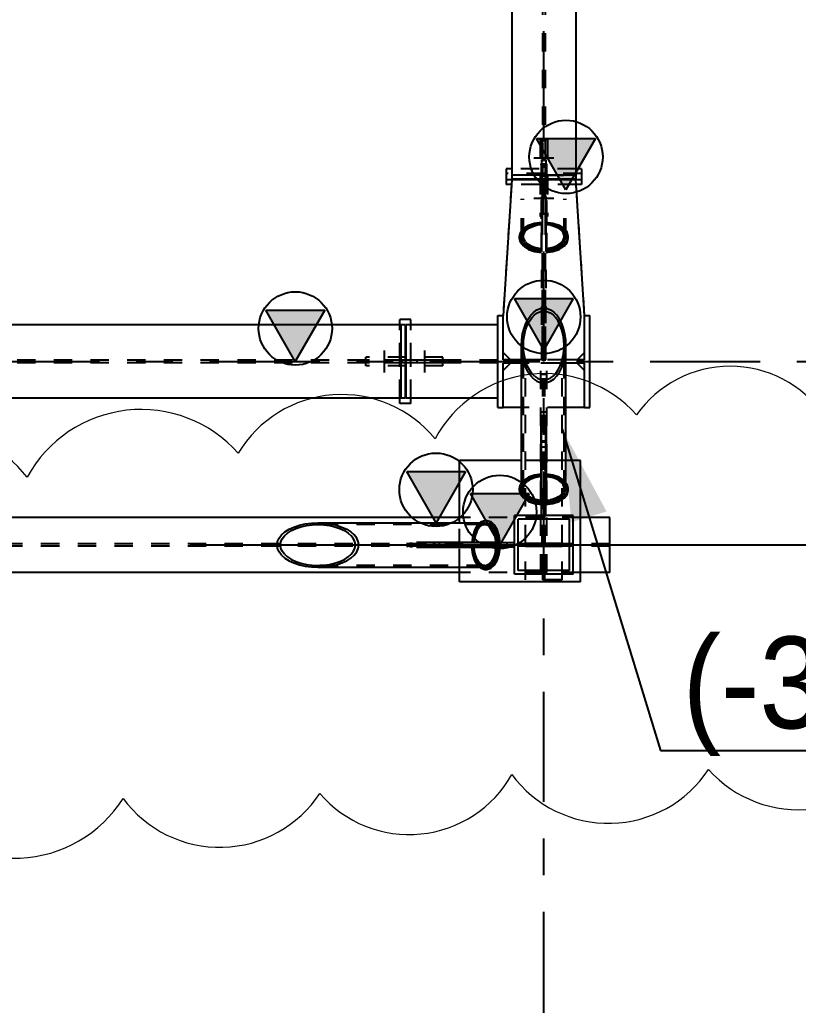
# Model space of a CAD drawing. Header units: millimetres. Extents: x 0 to 594, y 0 to 420.
# Drawn here: x 223.03 to 244.24, y 56.53 to 83.38 of the extents above; entities that cross this region are included whole.
import ezdxf

# ---------------------------------------------------------------- set-up
doc = ezdxf.new("R2010")
doc.units = ezdxf.units.MM
doc.header["$MEASUREMENT"] = 0
for name, pattern in [('XKITLINE00', [0]), ('XKITLINE02', [4, 2, -2]), ('XKITLINE03', [6, 3, -1, 1, -1]), ('XKITLINE04', [3, 0.5, -0.5, 0.5, -0.5, 0.5, -0.5])]:
    doc.linetypes.add(name, pattern=pattern)
for name, color, linetype in [('dimension', 7, 'Continuous'), ('grid', 7, 'Continuous'), ('part1', 7, 'Continuous'), ('text', 7, 'Continuous')]:
    doc.layers.add(name, color=color, linetype=linetype)
doc.styles.add('STYLE_1', font='ARIAL.TTF', dxfattribs={"height": 0.2})
doc.styles.add('STYLE_2', font='ARIAL.TTF', dxfattribs={"height": 0.2})

# ---------------------------------------------------------------- blocks, each defined once
blk = doc.blocks.new('*D1165')
at = {"layer": 'grid', "color": 4, "linetype": 'XKITLINE03'}
blk.add_line((263.741, 1183.221), (263.741, 1267.237), dxfattribs=at)
blk = doc.blocks.new('*D1166')
at = {"layer": 'grid', "color": 4, "linetype": 'XKITLINE03'}
blk.add_line((170.635, 1213.221), (288.503, 1213.221), dxfattribs=at)
blk = doc.blocks.new('*D1173')
at = {"layer": 'part1', "color": 0, "linetype": 'XKITLINE00'}
for p, q in [((262.541, 1208.221), (261.741, 1209.621)), ((261.741, 1209.621), (263.341, 1209.621)), ((263.341, 1209.621), (262.541, 1208.221)), ((261.441, 1208.971), (214.541, 1208.971)), ((265.541, 1208.971), (264.741, 1208.971)), ((265.541, 1207.471), (265.541, 1208.971)), ((261.441, 1207.471), (214.541, 1207.471)), ((265.541, 1207.471), (264.741, 1207.471))]:
    blk.add_line(p, q, dxfattribs=at)
at = {"layer": 'part1', "color": 2, "linetype": 'XKITLINE04'}
for p, q in [((264.741, 1208.971), (261.441, 1208.971)), ((265.541, 1208.253), (213.216, 1208.253)), ((265.541, 1208.188), (213.216, 1208.188)), ((264.741, 1207.471), (261.441, 1207.471))]:
    blk.add_line(p, q, dxfattribs=at)
at = {"layer": 'part1', "color": 0, "linetype": 'XKITLINE00'}
blk.add_circle((262.541, 1209.121), 1, dxfattribs=at)
at = {"layer": 'part1', "color": 0}
blk.add_solid([(261.741, 1209.621), (263.341, 1209.621), (261.741, 1209.621), (262.541, 1208.221)], dxfattribs=at)
blk = doc.blocks.new('*D1174')
at = {"layer": 'part1', "color": 0, "linetype": 'XKITLINE00'}
for p, q in [((256.971, 1213.221), (256.171, 1214.621)), ((256.171, 1214.621), (257.771, 1214.621)), ((257.771, 1214.621), (256.971, 1213.221)), ((259.971, 1214.216), (236.011, 1214.216)), ((236.011, 1212.226), (236.011, 1214.216)), ((236.131, 1212.226), (236.131, 1214.216)), ((259.851, 1212.226), (259.851, 1214.216)), ((259.971, 1212.226), (259.971, 1214.216)), ((259.971, 1212.226), (236.011, 1212.226))]:
    blk.add_line(p, q, dxfattribs=at)
at = {"layer": 'part1', "color": 2, "linetype": 'XKITLINE04'}
for p, q in [((259.851, 1213.261), (259.851, 1214.216)), ((259.891, 1213.261), (236.091, 1213.261)), ((236.091, 1213.181), (236.091, 1213.261)), ((236.391, 1213.181), (236.391, 1213.261)), ((259.591, 1213.181), (259.591, 1213.261)), ((259.891, 1213.181), (259.891, 1213.261)), ((236.386, 1213.181), (236.091, 1213.181)), ((259.891, 1213.181), (236.386, 1213.181)), ((259.971, 1212.226), (259.971, 1213.181))]:
    blk.add_line(p, q, dxfattribs=at)
at = {"layer": 'part1', "color": 0, "linetype": 'XKITLINE00'}
blk.add_circle((256.971, 1214.121), 1, dxfattribs=at)
at = {"layer": 'part1', "color": 0}
blk.add_solid([(256.171, 1214.621), (257.771, 1214.621), (256.171, 1214.621), (256.971, 1213.221)], dxfattribs=at)
blk = doc.blocks.new('*D1178')
at = {"layer": 'part1', "color": 0, "linetype": 'XKITLINE00'}
for p, q in [((259.991, 1212.226), (259.991, 1214.216)), ((262.491, 1214.216), (259.991, 1214.216)), ((262.491, 1212.226), (262.491, 1214.216)), ((262.491, 1212.226), (259.991, 1212.226))]:
    blk.add_line(p, q, dxfattribs=at)
at = {"layer": 'part1', "color": 2, "linetype": 'XKITLINE04'}
for p, q in [((262.491, 1213.261), (259.991, 1213.261)), ((260.291, 1213.181), (260.291, 1213.261)), ((262.491, 1213.181), (259.991, 1213.181))]:
    blk.add_line(p, q, dxfattribs=at)
blk = doc.blocks.new('*D1179')
at = {"layer": 'part1', "color": 2, "linetype": 'XKITLINE04'}
for p, q in [((263.701, 1208.253), (263.701, 1210.521)), ((263.781, 1210.521), (263.701, 1210.521)), ((263.781, 1208.253), (263.781, 1210.521)), ((263.781, 1208.971), (263.701, 1208.971)), ((263.781, 1208.553), (263.701, 1208.553)), ((263.781, 1208.253), (263.701, 1208.253))]:
    blk.add_line(p, q, dxfattribs=at)
blk = doc.blocks.new('*D1180')
at = {"layer": 'part1', "color": 2, "linetype": 'XKITLINE04'}
for p, q in [((263.681, 1210.897), (263.681, 1211.85)), ((263.681, 1211.85), (263.801, 1211.85)), ((263.801, 1210.897), (263.801, 1211.85)), ((263.681, 1210.521), (263.801, 1210.521)), ((263.681, 1209.021), (263.681, 1210.153)), ((263.801, 1209.021), (263.801, 1210.153)), ((263.681, 1209.221), (263.801, 1209.221)), ((263.681, 1209.021), (263.801, 1209.021)), ((263.681, 1209.021), (263.801, 1209.021))]:
    blk.add_line(p, q, dxfattribs=at)
at = {"layer": 'part1', "color": 0, "linetype": 'XKITLINE00'}
for p, q in [((263.681, 1209.021), (263.681, 1211.034)), ((263.681, 1210.897), (263.801, 1210.897)), ((263.801, 1209.021), (263.801, 1211.034))]:
    blk.add_line(p, q, dxfattribs=at)
blk = doc.blocks.new('*D1181')
at = {"layer": 'part1', "color": 0, "linetype": 'XKITLINE00'}
for p, q in [((263.811, 1210.152), (263.801, 1210.153)), ((264.377, 1209.876), (264.346, 1209.915)), ((264.406, 1209.761), (264.377, 1209.876)), ((264.377, 1209.646), (264.406, 1209.761)), ((264.406, 1209.713), (264.406, 1209.761)), ((264.16, 1209.456), (264.292, 1209.541)), ((264.16, 1209.407), (264.292, 1209.493)), ((264.292, 1209.541), (264.377, 1209.646)), ((264.292, 1209.493), (264.377, 1209.598)), ((264.377, 1209.598), (264.406, 1209.713)), ((263.801, 1209.369), (263.991, 1209.397)), ((263.801, 1209.321), (263.991, 1209.348)), ((263.991, 1209.397), (264.16, 1209.456)), ((263.991, 1209.348), (264.16, 1209.407)), ((263.991, 1209.348), (263.991, 1209.397))]:
    blk.add_line(p, q, dxfattribs=at)
at = {"layer": 'part1', "color": 2, "linetype": 'XKITLINE04'}
for p, q in [((263.801, 1209.321), (263.801, 1210.153)), ((263.991, 1210.077), (263.801, 1210.105)), ((263.991, 1210.126), (263.811, 1210.152)), ((264.16, 1210.066), (263.991, 1210.126)), ((263.991, 1210.077), (263.991, 1210.126)), ((264.16, 1210.018), (263.991, 1210.077)), ((264.292, 1209.981), (264.16, 1210.066)), ((264.292, 1209.932), (264.16, 1210.018)), ((264.346, 1209.915), (264.292, 1209.981)), ((264.377, 1209.828), (264.292, 1209.932)), ((264.406, 1209.713), (264.377, 1209.828))]:
    blk.add_line(p, q, dxfattribs=at)
blk = doc.blocks.new('*D1182')
at = {"layer": 'part1', "color": 2, "linetype": 'XKITLINE04'}
for p, q in [((263.321, 1210.066), (263.189, 1209.981)), ((263.321, 1210.018), (263.189, 1209.932)), ((263.49, 1210.126), (263.321, 1210.066)), ((263.49, 1210.077), (263.321, 1210.018)), ((263.671, 1210.152), (263.49, 1210.126)), ((263.49, 1210.077), (263.49, 1210.126)), ((263.681, 1210.105), (263.49, 1210.077)), ((263.681, 1209.321), (263.681, 1210.153)), ((263.076, 1209.713), (263.105, 1209.828)), ((263.189, 1209.932), (263.105, 1209.828)), ((263.189, 1209.981), (263.136, 1209.915))]:
    blk.add_line(p, q, dxfattribs=at)
at = {"layer": 'part1', "color": 0, "linetype": 'XKITLINE00'}
for p, q in [((263.681, 1210.153), (263.671, 1210.152)), ((263.076, 1209.761), (263.105, 1209.876)), ((263.076, 1209.713), (263.076, 1209.761)), ((263.105, 1209.646), (263.076, 1209.761)), ((263.136, 1209.915), (263.105, 1209.876)), ((263.105, 1209.598), (263.076, 1209.713)), ((263.189, 1209.541), (263.105, 1209.646)), ((263.189, 1209.493), (263.105, 1209.598)), ((263.189, 1209.541), (263.321, 1209.456)), ((263.189, 1209.493), (263.321, 1209.407)), ((263.321, 1209.456), (263.49, 1209.397)), ((263.321, 1209.407), (263.49, 1209.348)), ((263.49, 1209.348), (263.49, 1209.397)), ((263.49, 1209.397), (263.681, 1209.369)), ((263.49, 1209.348), (263.681, 1209.321))]:
    blk.add_line(p, q, dxfattribs=at)
blk = doc.blocks.new('*D1183')
at = {"layer": 'part1', "color": 2, "linetype": 'XKITLINE04'}
for p, q in [((262.55, 1208.161), (261.779, 1208.161)), ((261.804, 1207.97), (261.78, 1208.151)), ((261.855, 1207.97), (261.829, 1208.161)), ((261.859, 1207.801), (261.804, 1207.97)), ((261.804, 1207.97), (261.855, 1207.97)), ((261.909, 1207.801), (261.855, 1207.97)), ((261.937, 1207.669), (261.859, 1207.801)), ((261.988, 1207.669), (261.909, 1207.801)), ((261.998, 1207.616), (261.937, 1207.669)), ((262.084, 1207.585), (261.988, 1207.669)), ((262.19, 1207.556), (262.084, 1207.585))]:
    blk.add_line(p, q, dxfattribs=at)
at = {"layer": 'part1', "color": 0, "linetype": 'XKITLINE00'}
for p, q in [((261.78, 1208.151), (261.779, 1208.161)), ((262.474, 1207.97), (262.499, 1208.161)), ((262.525, 1207.97), (262.55, 1208.161)), ((262.42, 1207.801), (262.474, 1207.97)), ((262.47, 1207.801), (262.525, 1207.97)), ((262.474, 1207.97), (262.525, 1207.97)), ((262.034, 1207.585), (261.998, 1207.616)), ((262.245, 1207.585), (262.341, 1207.669)), ((262.295, 1207.585), (262.391, 1207.669)), ((262.341, 1207.669), (262.42, 1207.801)), ((262.391, 1207.669), (262.47, 1207.801)), ((262.034, 1207.585), (262.139, 1207.556)), ((262.139, 1207.556), (262.245, 1207.585)), ((262.139, 1207.556), (262.19, 1207.556)), ((262.19, 1207.556), (262.295, 1207.585))]:
    blk.add_line(p, q, dxfattribs=at)
blk = doc.blocks.new('*D1184')
at = {"layer": 'part1', "color": 2, "linetype": 'XKITLINE04'}
for p, q in [((261.937, 1208.773), (261.859, 1208.64)), ((261.988, 1208.773), (261.909, 1208.64)), ((261.998, 1208.826), (261.937, 1208.773)), ((262.084, 1208.857), (261.988, 1208.773)), ((262.19, 1208.886), (262.084, 1208.857)), ((261.804, 1208.471), (261.78, 1208.291)), ((261.859, 1208.64), (261.804, 1208.471)), ((261.804, 1208.471), (261.855, 1208.471)), ((261.855, 1208.471), (261.829, 1208.281)), ((261.909, 1208.64), (261.855, 1208.471)), ((262.55, 1208.281), (261.779, 1208.281))]:
    blk.add_line(p, q, dxfattribs=at)
at = {"layer": 'part1', "color": 0, "linetype": 'XKITLINE00'}
for p, q in [((262.034, 1208.857), (261.998, 1208.826)), ((262.034, 1208.857), (262.139, 1208.886)), ((262.139, 1208.886), (262.19, 1208.886)), ((262.139, 1208.886), (262.245, 1208.857)), ((262.19, 1208.886), (262.295, 1208.857)), ((262.245, 1208.857), (262.341, 1208.773)), ((262.295, 1208.857), (262.391, 1208.773)), ((262.42, 1208.64), (262.341, 1208.773)), ((262.47, 1208.64), (262.391, 1208.773)), ((262.474, 1208.471), (262.42, 1208.64)), ((262.525, 1208.471), (262.47, 1208.64)), ((262.474, 1208.471), (262.525, 1208.471)), ((262.499, 1208.281), (262.474, 1208.471)), ((262.55, 1208.281), (262.525, 1208.471)), ((261.78, 1208.291), (261.779, 1208.281))]:
    blk.add_line(p, q, dxfattribs=at)
blk = doc.blocks.new('*D1185')
at = {"layer": 'part1', "color": 2, "linetype": 'XKITLINE04'}
for p, q in [((260.899, 1208.281), (260.023, 1208.281)), ((260.023, 1208.161), (260.023, 1208.281)), ((260.899, 1208.161), (260.023, 1208.161)), ((261.441, 1208.161), (261.441, 1208.281)), ((262.741, 1208.161), (262.741, 1208.281)), ((262.941, 1208.161), (262.941, 1208.281))]:
    blk.add_line(p, q, dxfattribs=at)
at = {"layer": 'part1', "color": 0, "linetype": 'XKITLINE00'}
for p, q in [((262.941, 1208.281), (260.771, 1208.281)), ((262.941, 1208.161), (260.771, 1208.161)), ((260.899, 1208.161), (260.899, 1208.281))]:
    blk.add_line(p, q, dxfattribs=at)
blk = doc.blocks.new('*D1186')
at = {"layer": 'part1', "color": 2, "linetype": 'XKITLINE04'}
for p, q in [((264.741, 1210.521), (261.441, 1210.521)), ((261.441, 1208.161), (261.441, 1210.521)), ((263.801, 1210.521), (263.681, 1210.521)), ((264.346, 1210.521), (263.811, 1210.521)), ((261.441, 1207.616), (261.441, 1208.151))]:
    blk.add_line(p, q, dxfattribs=at)
at = {"layer": 'part1', "color": 0, "linetype": 'XKITLINE00'}
for p, q in [((263.136, 1210.521), (261.441, 1210.521)), ((261.441, 1208.826), (261.441, 1210.521)), ((263.681, 1210.521), (263.671, 1210.521)), ((263.811, 1210.521), (263.801, 1210.521)), ((264.741, 1210.521), (264.346, 1210.521)), ((264.741, 1207.221), (264.741, 1210.521)), ((261.441, 1208.281), (261.441, 1208.291)), ((261.441, 1208.151), (261.441, 1208.161)), ((261.441, 1207.221), (261.441, 1207.616)), ((264.741, 1207.221), (261.441, 1207.221))]:
    blk.add_line(p, q, dxfattribs=at)
blk = doc.blocks.new('*D1187')
at = {"layer": 'part1', "color": 0, "linetype": 'XKITLINE00'}
for p, q in [((260.805, 1208.826), (260.005, 1210.226)), ((260.005, 1210.226), (261.605, 1210.226)), ((261.605, 1210.226), (260.805, 1208.826)), ((256.8, 1208.649), (256.933, 1208.71)), ((256.865, 1208.613), (256.987, 1208.67)), ((256.933, 1208.71), (257.082, 1208.76)), ((256.987, 1208.67), (257.123, 1208.715)), ((257.082, 1208.76), (257.243, 1208.796)), ((257.123, 1208.715), (257.271, 1208.749)), ((257.243, 1208.796), (257.413, 1208.818)), ((257.271, 1208.749), (257.427, 1208.769)), ((257.413, 1208.818), (257.587, 1208.826)), ((257.427, 1208.769), (257.587, 1208.776)), ((257.587, 1208.826), (262.139, 1208.826)), ((257.587, 1208.826), (257.76, 1208.818)), ((257.587, 1208.776), (257.746, 1208.769)), ((257.746, 1208.769), (257.902, 1208.749)), ((257.76, 1208.818), (257.93, 1208.796)), ((257.902, 1208.749), (258.05, 1208.715)), ((257.93, 1208.796), (258.091, 1208.76)), ((258.05, 1208.715), (258.186, 1208.67)), ((258.091, 1208.76), (258.24, 1208.71)), ((258.186, 1208.67), (258.308, 1208.613)), ((258.24, 1208.71), (258.373, 1208.649)), ((262.139, 1208.826), (262.191, 1208.818)), ((262.191, 1208.818), (262.241, 1208.796)), ((262.241, 1208.796), (262.289, 1208.76)), ((262.333, 1208.71), (262.289, 1208.76)), ((262.372, 1208.649), (262.333, 1208.71)), ((256.488, 1208.315), (256.529, 1208.408)), ((256.529, 1208.408), (256.596, 1208.495)), ((256.596, 1208.495), (256.687, 1208.576)), ((256.616, 1208.392), (256.678, 1208.473)), ((256.678, 1208.473), (256.761, 1208.547)), ((256.687, 1208.576), (256.8, 1208.649)), ((256.761, 1208.547), (256.865, 1208.613)), ((258.308, 1208.613), (258.412, 1208.547)), ((258.373, 1208.649), (258.486, 1208.576)), ((258.412, 1208.547), (258.496, 1208.473)), ((258.486, 1208.576), (258.577, 1208.495)), ((258.557, 1208.392), (258.496, 1208.473)), ((258.644, 1208.408), (258.577, 1208.495)), ((258.685, 1208.315), (258.644, 1208.408)), ((262.405, 1208.576), (262.372, 1208.649)), ((262.432, 1208.495), (262.405, 1208.576)), ((262.452, 1208.408), (262.432, 1208.495)), ((262.464, 1208.315), (262.452, 1208.408)), ((256.474, 1208.221), (256.488, 1208.315)), ((256.488, 1208.126), (256.474, 1208.221)), ((256.566, 1208.221), (256.579, 1208.308)), ((256.579, 1208.134), (256.566, 1208.221)), ((256.579, 1208.308), (256.616, 1208.392)), ((256.616, 1208.049), (256.579, 1208.134)), ((258.594, 1208.308), (258.557, 1208.392)), ((258.557, 1208.049), (258.594, 1208.134)), ((258.607, 1208.221), (258.594, 1208.308)), ((258.594, 1208.134), (258.607, 1208.221)), ((258.699, 1208.221), (258.685, 1208.315)), ((258.685, 1208.126), (258.699, 1208.221)), ((260.773, 1208.221), (260.77, 1208.291)), ((262.465, 1208.291), (260.77, 1208.291)), ((260.77, 1208.151), (260.773, 1208.221)), ((262.465, 1208.151), (260.77, 1208.151)), ((262.465, 1208.291), (262.464, 1208.315)), ((262.464, 1208.126), (262.465, 1208.151)), ((256.529, 1208.034), (256.488, 1208.126)), ((256.596, 1207.946), (256.529, 1208.034)), ((256.596, 1207.946), (256.687, 1207.865)), ((256.678, 1207.969), (256.616, 1208.049)), ((256.678, 1207.969), (256.761, 1207.895)), ((256.687, 1207.865), (256.8, 1207.793)), ((256.761, 1207.895), (256.865, 1207.828)), ((258.308, 1207.828), (258.412, 1207.895)), ((258.373, 1207.793), (258.486, 1207.865)), ((258.412, 1207.895), (258.496, 1207.969)), ((258.486, 1207.865), (258.577, 1207.946)), ((258.496, 1207.969), (258.557, 1208.049)), ((258.577, 1207.946), (258.644, 1208.034)), ((258.644, 1208.034), (258.685, 1208.126)), ((262.372, 1207.793), (262.405, 1207.865)), ((262.405, 1207.865), (262.432, 1207.946)), ((262.432, 1207.946), (262.452, 1208.034)), ((262.452, 1208.034), (262.464, 1208.126)), ((256.8, 1207.793), (256.933, 1207.731)), ((256.865, 1207.828), (256.987, 1207.772)), ((256.933, 1207.731), (257.082, 1207.682)), ((256.987, 1207.772), (257.123, 1207.726)), ((257.082, 1207.682), (257.243, 1207.645)), ((257.123, 1207.726), (257.271, 1207.693)), ((257.243, 1207.645), (257.413, 1207.623)), ((257.271, 1207.693), (257.427, 1207.673)), ((257.413, 1207.623), (257.587, 1207.616)), ((257.427, 1207.673), (257.587, 1207.666)), ((257.587, 1207.666), (257.746, 1207.673)), ((257.587, 1207.616), (257.76, 1207.623)), ((257.587, 1207.616), (262.139, 1207.616)), ((257.746, 1207.673), (257.902, 1207.693)), ((257.76, 1207.623), (257.93, 1207.645)), ((257.902, 1207.693), (258.05, 1207.726)), ((257.93, 1207.645), (258.091, 1207.682)), ((258.05, 1207.726), (258.186, 1207.772)), ((258.091, 1207.682), (258.24, 1207.731)), ((258.186, 1207.772), (258.308, 1207.828)), ((258.24, 1207.731), (258.373, 1207.793)), ((262.139, 1207.616), (262.191, 1207.623)), ((262.191, 1207.623), (262.241, 1207.645)), ((262.241, 1207.645), (262.289, 1207.682)), ((262.289, 1207.682), (262.333, 1207.731)), ((262.333, 1207.731), (262.372, 1207.793))]:
    blk.add_line(p, q, dxfattribs=at)
at = {"layer": 'part1', "color": 2, "linetype": 'XKITLINE04'}
for p, q in [((262.139, 1208.776), (257.587, 1208.776)), ((261.906, 1208.649), (261.946, 1208.71)), ((261.962, 1208.67), (261.926, 1208.613)), ((261.946, 1208.71), (261.99, 1208.76)), ((262.002, 1208.715), (261.962, 1208.67)), ((262.038, 1208.796), (261.99, 1208.76)), ((262.002, 1208.715), (262.046, 1208.749)), ((262.038, 1208.796), (262.088, 1208.818)), ((262.092, 1208.769), (262.046, 1208.749)), ((262.088, 1208.818), (262.139, 1208.826)), ((262.092, 1208.769), (262.139, 1208.776)), ((262.139, 1208.776), (262.186, 1208.769)), ((262.186, 1208.769), (262.233, 1208.749)), ((262.233, 1208.749), (262.276, 1208.715)), ((262.317, 1208.67), (262.276, 1208.715)), ((262.353, 1208.613), (262.317, 1208.67)), ((261.814, 1208.315), (261.826, 1208.408)), ((261.826, 1208.408), (261.846, 1208.495)), ((261.846, 1208.495), (261.873, 1208.576)), ((261.87, 1208.473), (261.852, 1208.392)), ((261.895, 1208.547), (261.87, 1208.473)), ((261.873, 1208.576), (261.906, 1208.649)), ((261.926, 1208.613), (261.895, 1208.547)), ((262.383, 1208.547), (262.353, 1208.613)), ((262.408, 1208.473), (262.383, 1208.547)), ((262.426, 1208.392), (262.408, 1208.473)), ((260.115, 1208.221), (260.118, 1208.291)), ((260.118, 1208.151), (260.115, 1208.221)), ((260.77, 1208.291), (260.118, 1208.291)), ((260.77, 1208.151), (260.118, 1208.151)), ((260.142, 1208.221), (260.145, 1208.291)), ((260.145, 1208.151), (260.142, 1208.221)), ((260.746, 1208.221), (260.743, 1208.291)), ((260.743, 1208.151), (260.746, 1208.221)), ((261.813, 1208.291), (261.814, 1208.315)), ((261.814, 1208.126), (261.813, 1208.151)), ((261.84, 1208.291), (261.841, 1208.308)), ((261.841, 1208.134), (261.84, 1208.151)), ((261.841, 1208.308), (261.842, 1208.315)), ((261.852, 1208.049), (261.841, 1208.134)), ((261.842, 1208.315), (261.852, 1208.392)), ((262.436, 1208.315), (262.426, 1208.392)), ((262.426, 1208.049), (262.437, 1208.134)), ((262.437, 1208.308), (262.436, 1208.315)), ((262.438, 1208.291), (262.437, 1208.308)), ((262.437, 1208.134), (262.438, 1208.151)), ((261.826, 1208.034), (261.814, 1208.126)), ((261.846, 1207.946), (261.826, 1208.034)), ((261.873, 1207.865), (261.846, 1207.946)), ((261.87, 1207.969), (261.852, 1208.049)), ((261.895, 1207.895), (261.87, 1207.969)), ((261.906, 1207.793), (261.873, 1207.865)), ((261.926, 1207.828), (261.895, 1207.895)), ((262.383, 1207.895), (262.353, 1207.828)), ((262.408, 1207.969), (262.383, 1207.895)), ((262.426, 1208.049), (262.408, 1207.969)), ((262.139, 1207.666), (257.587, 1207.666)), ((261.946, 1207.731), (261.906, 1207.793)), ((261.962, 1207.772), (261.926, 1207.828)), ((261.99, 1207.682), (261.946, 1207.731)), ((261.998, 1207.731), (261.962, 1207.772)), ((261.99, 1207.682), (262.038, 1207.645)), ((262.002, 1207.726), (261.998, 1207.731)), ((262.002, 1207.726), (262.046, 1207.693)), ((262.038, 1207.645), (262.088, 1207.623)), ((262.046, 1207.693), (262.092, 1207.673)), ((262.088, 1207.623), (262.139, 1207.616)), ((262.092, 1207.673), (262.139, 1207.666)), ((262.139, 1207.666), (262.186, 1207.673)), ((262.233, 1207.693), (262.186, 1207.673)), ((262.233, 1207.693), (262.276, 1207.726)), ((262.276, 1207.726), (262.281, 1207.731)), ((262.281, 1207.731), (262.317, 1207.772)), ((262.353, 1207.828), (262.317, 1207.772))]:
    blk.add_line(p, q, dxfattribs=at)
at = {"layer": 'part1', "color": 0, "linetype": 'XKITLINE00'}
blk.add_circle((260.805, 1209.726), 1, dxfattribs=at)
at = {"layer": 'part1', "color": 0}
blk.add_solid([(260.005, 1210.226), (261.605, 1210.226), (260.005, 1210.226), (260.805, 1208.826)], dxfattribs=at)
blk = doc.blocks.new('*D1188')
at = {"layer": 'part1', "color": 0, "linetype": 'XKITLINE00'}
for p, q in [((262.941, 1207.421), (262.941, 1209.021)), ((264.541, 1209.021), (262.941, 1209.021)), ((264.541, 1207.421), (264.541, 1209.021)), ((264.441, 1208.921), (263.041, 1208.921)), ((263.041, 1207.521), (263.041, 1208.921)), ((264.441, 1207.521), (264.441, 1208.921)), ((264.541, 1207.421), (262.941, 1207.421)), ((264.441, 1207.521), (263.041, 1207.521))]:
    blk.add_line(p, q, dxfattribs=at)
blk = doc.blocks.new('*D1216')
at = {"layer": 'part1', "color": 0, "linetype": 'XKITLINE00'}
for p, q in [((263.741, 1213.537), (262.941, 1214.937)), ((262.941, 1214.937), (264.541, 1214.937)), ((264.541, 1214.937), (263.741, 1213.537)), ((263.466, 1214.566), (263.554, 1214.627)), ((263.554, 1214.627), (263.646, 1214.664)), ((263.569, 1214.547), (263.654, 1214.581)), ((263.646, 1214.664), (263.741, 1214.677)), ((263.654, 1214.581), (263.741, 1214.592)), ((263.741, 1214.677), (263.835, 1214.664)), ((263.741, 1214.592), (263.827, 1214.581)), ((263.827, 1214.581), (263.912, 1214.547)), ((263.835, 1214.664), (263.928, 1214.627)), ((263.928, 1214.627), (264.015, 1214.566)), ((263.251, 1214.256), (263.313, 1214.378)), ((263.292, 1214.206), (263.348, 1214.318)), ((263.313, 1214.378), (263.385, 1214.482)), ((263.348, 1214.318), (263.414, 1214.413)), ((263.385, 1214.482), (263.466, 1214.566)), ((263.414, 1214.413), (263.489, 1214.49)), ((263.489, 1214.49), (263.569, 1214.547)), ((263.912, 1214.547), (263.993, 1214.49)), ((264.067, 1214.413), (263.993, 1214.49)), ((264.096, 1214.482), (264.015, 1214.566)), ((264.133, 1214.318), (264.067, 1214.413)), ((264.168, 1214.378), (264.096, 1214.482)), ((264.19, 1214.206), (264.133, 1214.318)), ((264.23, 1214.256), (264.168, 1214.378)), ((263.165, 1213.971), (263.202, 1214.119)), ((263.202, 1214.119), (263.251, 1214.256)), ((263.213, 1213.945), (263.246, 1214.08)), ((263.246, 1214.08), (263.292, 1214.206)), ((264.235, 1214.08), (264.19, 1214.206)), ((264.28, 1214.119), (264.23, 1214.256)), ((264.268, 1213.945), (264.235, 1214.08)), ((264.316, 1213.971), (264.28, 1214.119)), ((263.136, 1213.655), (263.143, 1213.815)), ((263.143, 1213.815), (263.165, 1213.971)), ((263.186, 1213.655), (263.192, 1213.801)), ((263.192, 1213.801), (263.213, 1213.945)), ((264.289, 1213.801), (264.268, 1213.945)), ((264.296, 1213.655), (264.289, 1213.801)), ((264.338, 1213.815), (264.316, 1213.971)), ((264.346, 1213.655), (264.338, 1213.815)), ((263.136, 1209.761), (263.136, 1213.655)), ((263.143, 1213.495), (263.136, 1213.655)), ((263.192, 1213.508), (263.186, 1213.655)), ((263.213, 1213.365), (263.192, 1213.508)), ((264.268, 1213.365), (264.289, 1213.508)), ((264.289, 1213.508), (264.296, 1213.655)), ((264.338, 1213.495), (264.346, 1213.655)), ((264.346, 1209.761), (264.346, 1213.655)), ((263.165, 1213.339), (263.143, 1213.495)), ((263.202, 1213.191), (263.165, 1213.339)), ((263.246, 1213.229), (263.213, 1213.365)), ((264.235, 1213.229), (264.268, 1213.365)), ((264.28, 1213.191), (264.316, 1213.339)), ((264.316, 1213.339), (264.338, 1213.495)), ((263.251, 1213.054), (263.202, 1213.191)), ((263.292, 1213.104), (263.246, 1213.229)), ((263.313, 1212.932), (263.251, 1213.054)), ((263.348, 1212.992), (263.292, 1213.104)), ((263.414, 1212.896), (263.348, 1212.992)), ((264.067, 1212.896), (264.133, 1212.992)), ((264.133, 1212.992), (264.19, 1213.104)), ((264.168, 1212.932), (264.23, 1213.054)), ((264.19, 1213.104), (264.235, 1213.229)), ((264.23, 1213.054), (264.28, 1213.191)), ((263.385, 1212.828), (263.313, 1212.932)), ((263.466, 1212.744), (263.385, 1212.828)), ((263.489, 1212.819), (263.414, 1212.896)), ((263.466, 1212.744), (263.554, 1212.683)), ((263.489, 1212.819), (263.569, 1212.763)), ((263.569, 1212.763), (263.654, 1212.729)), ((263.654, 1212.729), (263.741, 1212.717)), ((263.741, 1212.717), (263.827, 1212.729)), ((263.827, 1212.729), (263.912, 1212.763)), ((263.912, 1212.763), (263.993, 1212.819)), ((263.928, 1212.683), (264.015, 1212.744)), ((263.993, 1212.819), (264.067, 1212.896)), ((264.015, 1212.744), (264.096, 1212.828)), ((264.096, 1212.828), (264.168, 1212.932)), ((263.554, 1212.683), (263.646, 1212.645)), ((263.646, 1212.645), (263.741, 1212.633)), ((263.741, 1212.633), (263.835, 1212.645)), ((263.835, 1212.645), (263.928, 1212.683)), ((263.671, 1209.406), (263.671, 1211.034)), ((263.671, 1211.034), (263.741, 1211.031)), ((263.741, 1211.031), (263.811, 1211.034)), ((263.811, 1209.406), (263.811, 1211.034)), ((263.143, 1209.705), (263.136, 1209.761)), ((264.338, 1209.705), (264.346, 1209.761)), ((263.165, 1209.65), (263.143, 1209.705)), ((263.202, 1209.599), (263.165, 1209.65)), ((263.202, 1209.599), (263.251, 1209.551)), ((263.251, 1209.551), (263.313, 1209.508)), ((263.313, 1209.508), (263.385, 1209.471)), ((264.096, 1209.471), (264.168, 1209.508)), ((264.168, 1209.508), (264.23, 1209.551)), ((264.23, 1209.551), (264.28, 1209.599)), ((264.28, 1209.599), (264.316, 1209.65)), ((264.316, 1209.65), (264.338, 1209.705)), ((263.385, 1209.471), (263.466, 1209.442)), ((263.466, 1209.442), (263.554, 1209.421)), ((263.554, 1209.421), (263.646, 1209.407)), ((263.646, 1209.407), (263.671, 1209.406)), ((263.811, 1209.406), (263.835, 1209.407)), ((263.835, 1209.407), (263.928, 1209.421)), ((263.928, 1209.421), (264.015, 1209.442)), ((264.015, 1209.442), (264.096, 1209.471))]:
    blk.add_line(p, q, dxfattribs=at)
at = {"layer": 'part1', "color": 2, "linetype": 'XKITLINE04'}
for p, q in [((263.186, 1209.761), (263.186, 1213.655)), ((264.296, 1209.761), (264.296, 1213.655)), ((263.671, 1211.744), (263.741, 1211.747)), ((263.671, 1211.034), (263.671, 1211.744)), ((263.671, 1211.715), (263.741, 1211.718)), ((263.741, 1211.747), (263.811, 1211.744)), ((263.741, 1211.718), (263.811, 1211.715)), ((263.811, 1211.034), (263.811, 1211.744)), ((263.671, 1211.064), (263.741, 1211.061)), ((263.741, 1211.061), (263.811, 1211.064)), ((263.251, 1209.972), (263.313, 1210.014)), ((263.313, 1210.014), (263.385, 1210.051)), ((263.414, 1210.027), (263.348, 1209.993)), ((263.385, 1210.051), (263.466, 1210.08)), ((263.489, 1210.054), (263.414, 1210.027)), ((263.466, 1210.08), (263.554, 1210.102)), ((263.569, 1210.073), (263.489, 1210.054)), ((263.554, 1210.102), (263.646, 1210.115)), ((263.654, 1210.086), (263.569, 1210.073)), ((263.646, 1210.115), (263.671, 1210.116)), ((263.654, 1210.086), (263.671, 1210.086)), ((263.811, 1210.116), (263.835, 1210.115)), ((263.811, 1210.086), (263.827, 1210.086)), ((263.827, 1210.086), (263.835, 1210.084)), ((263.835, 1210.115), (263.928, 1210.102)), ((263.835, 1210.084), (263.912, 1210.073)), ((263.993, 1210.054), (263.912, 1210.073)), ((263.928, 1210.102), (264.015, 1210.08)), ((264.067, 1210.027), (263.993, 1210.054)), ((264.015, 1210.08), (264.096, 1210.051)), ((264.133, 1209.993), (264.067, 1210.027)), ((264.096, 1210.051), (264.168, 1210.014)), ((264.168, 1210.014), (264.23, 1209.972)), ((263.136, 1209.761), (263.143, 1209.817)), ((263.143, 1209.817), (263.165, 1209.872)), ((263.202, 1209.924), (263.165, 1209.872)), ((263.186, 1209.761), (263.192, 1209.812)), ((263.192, 1209.71), (263.186, 1209.761)), ((263.213, 1209.863), (263.192, 1209.812)), ((263.251, 1209.972), (263.202, 1209.924)), ((263.213, 1209.863), (263.246, 1209.91)), ((263.246, 1209.91), (263.251, 1209.915)), ((263.251, 1209.915), (263.292, 1209.954)), ((263.348, 1209.993), (263.292, 1209.954)), ((264.19, 1209.954), (264.133, 1209.993)), ((264.235, 1209.91), (264.19, 1209.954)), ((264.23, 1209.972), (264.28, 1209.924)), ((264.268, 1209.863), (264.235, 1209.91)), ((264.289, 1209.812), (264.268, 1209.863)), ((264.316, 1209.872), (264.28, 1209.924)), ((264.296, 1209.761), (264.289, 1209.812)), ((264.289, 1209.71), (264.296, 1209.761)), ((264.338, 1209.817), (264.316, 1209.872)), ((264.346, 1209.761), (264.338, 1209.817)), ((263.213, 1209.66), (263.192, 1209.71)), ((263.246, 1209.612), (263.213, 1209.66)), ((263.246, 1209.612), (263.251, 1209.607)), ((263.251, 1209.607), (263.292, 1209.568)), ((263.348, 1209.529), (263.292, 1209.568)), ((263.414, 1209.495), (263.348, 1209.529)), ((263.489, 1209.468), (263.414, 1209.495)), ((264.067, 1209.495), (263.993, 1209.468)), ((264.133, 1209.529), (264.067, 1209.495)), ((264.19, 1209.568), (264.133, 1209.529)), ((264.235, 1209.612), (264.19, 1209.568)), ((264.235, 1209.612), (264.268, 1209.66)), ((264.289, 1209.71), (264.268, 1209.66)), ((263.569, 1209.449), (263.489, 1209.468)), ((263.654, 1209.437), (263.569, 1209.449)), ((263.654, 1209.437), (263.671, 1209.436)), ((263.811, 1209.436), (263.827, 1209.437)), ((263.827, 1209.437), (263.835, 1209.438)), ((263.835, 1209.438), (263.912, 1209.449)), ((263.993, 1209.468), (263.912, 1209.449))]:
    blk.add_line(p, q, dxfattribs=at)
at = {"layer": 'part1', "color": 0, "linetype": 'XKITLINE00'}
blk.add_circle((263.741, 1214.437), 1, dxfattribs=at)
at = {"layer": 'part1', "color": 0}
blk.add_solid([(262.941, 1214.937), (264.541, 1214.937), (262.941, 1214.937), (263.741, 1213.537)], dxfattribs=at)
blk = doc.blocks.new('*D1263')
at = {"layer": 'dimension', "color": 1, "linetype": 'XKITLINE00'}
for p, q in [((281.355, 1213.843), (282.6, 1212.599)), ((274.135, 1213.221), (283.738, 1213.221)), ((281.978, 1208.221), (281.978, 1213.221)), ((281.355, 1208.843), (282.6, 1207.599)), ((254.107, 1208.221), (283.738, 1208.221))]:
    blk.add_line(p, q, dxfattribs=at)
at = {"layer": 'dimension', "color": 1, "style": 'STYLE_1', "width": 0.9}
blk.add_text('500', height=2.2, rotation=90.0002, dxfattribs=at).set_placement((280.938, 1208.273))
blk = doc.blocks.new('*D1264')
at = {"layer": 'dimension', "color": 1, "linetype": 'XKITLINE00'}
for p, q in [((281.355, 1224.643), (282.6, 1223.399)), ((260.818, 1224.021), (283.738, 1224.021)), ((281.978, 1213.221), (281.978, 1224.021)), ((281.355, 1213.843), (282.6, 1212.599)), ((274.135, 1213.221), (283.738, 1213.221))]:
    blk.add_line(p, q, dxfattribs=at)
at = {"layer": 'dimension', "color": 1, "style": 'STYLE_1', "width": 0.9}
blk.add_text('1080', height=2.2, rotation=90.0002, dxfattribs=at).set_placement((280.938, 1215.357))
blk = doc.blocks.new('*D1267')
at = {"layer": 'part1', "color": 2, "linetype": 'XKITLINE04'}
for p, q in [((262.866, 1218.171), (262.631, 1214.471)), ((264.616, 1218.171), (262.866, 1218.171)), ((264.851, 1214.471), (264.616, 1218.171)), ((262.631, 1213.466), (262.631, 1214.471)), ((262.631, 1213.466), (262.631, 1214.471)), ((264.851, 1213.466), (264.851, 1214.471)), ((264.851, 1213.466), (264.851, 1214.471)), ((262.831, 1213.266), (262.631, 1213.466)), ((264.651, 1213.266), (262.831, 1213.266)), ((264.851, 1213.466), (264.651, 1213.266))]:
    blk.add_line(p, q, dxfattribs=at)
blk = doc.blocks.new('*D1268')
at = {"layer": 'part1', "color": 2, "linetype": 'XKITLINE04'}
for p, q in [((263.681, 1218.717), (263.681, 1213.266)), ((263.801, 1218.717), (263.681, 1218.717)), ((263.801, 1218.717), (263.801, 1214.669)), ((263.681, 1217.793), (263.801, 1217.793)), ((263.801, 1213.266), (263.801, 1214.669)), ((263.681, 1213.466), (263.801, 1213.466)), ((263.681, 1213.266), (263.801, 1213.266))]:
    blk.add_line(p, q, dxfattribs=at)
blk = doc.blocks.new('*D1286')
at = {"layer": 'part1', "color": 0, "linetype": 'XKITLINE00'}
for p, q in [((263.136, 1244.251), (262.866, 1244.251)), ((262.866, 1244.251), (262.866, 1218.191)), ((263.136, 1244.141), (262.866, 1244.141)), ((263.681, 1244.251), (263.671, 1244.251)), ((263.811, 1244.251), (263.801, 1244.251)), ((264.616, 1244.251), (264.346, 1244.251)), ((264.616, 1244.141), (264.346, 1244.141)), ((264.616, 1244.141), (264.616, 1244.251)), ((264.616, 1244.141), (264.616, 1218.191)), ((263.741, 1241.251), (262.941, 1242.651)), ((262.941, 1242.651), (264.541, 1242.651)), ((264.541, 1242.651), (263.741, 1241.251)), ((264.616, 1218.301), (262.866, 1218.301)), ((264.616, 1218.191), (262.866, 1218.191))]:
    blk.add_line(p, q, dxfattribs=at)
at = {"layer": 'part1', "color": 2, "linetype": 'XKITLINE04'}
for p, q in [((263.801, 1244.251), (263.136, 1244.251)), ((264.346, 1244.141), (263.136, 1244.141)), ((263.681, 1244.251), (263.706, 1244.251)), ((263.706, 1244.171), (263.706, 1218.516)), ((263.706, 1244.171), (263.706, 1243.926)), ((263.776, 1244.171), (263.706, 1244.171)), ((263.776, 1244.171), (263.776, 1218.516)), ((264.346, 1244.251), (263.811, 1244.251)), ((264.616, 1244.251), (264.616, 1244.141)), ((263.776, 1243.921), (263.706, 1243.921)), ((263.776, 1244.122), (263.776, 1243.926)), ((263.776, 1218.521), (263.706, 1218.521)), ((263.706, 1218.516), (263.706, 1218.271)), ((263.776, 1218.516), (263.776, 1218.271)), ((263.776, 1218.271), (263.706, 1218.271)), ((263.776, 1218.301), (264.616, 1218.301))]:
    blk.add_line(p, q, dxfattribs=at)
at = {"layer": 'part1', "color": 0, "linetype": 'XKITLINE00'}
blk.add_circle((263.741, 1242.151), 1, dxfattribs=at)
at = {"layer": 'part1', "color": 0}
blk.add_solid([(262.941, 1242.651), (264.541, 1242.651), (262.941, 1242.651), (263.741, 1241.251)], dxfattribs=at)
blk = doc.blocks.new('*D1290')
at = {"layer": 'part1', "color": 0, "linetype": 'XKITLINE00'}
for p, q in [((262.866, 1218.171), (262.631, 1214.471)), ((264.616, 1218.171), (262.866, 1218.171)), ((264.851, 1214.471), (264.616, 1218.171)), ((262.631, 1213.466), (262.631, 1214.471)), ((264.851, 1213.466), (264.851, 1214.471)), ((262.831, 1213.266), (262.631, 1213.466)), ((263.136, 1213.266), (262.831, 1213.266)), ((264.651, 1213.266), (264.346, 1213.266)), ((264.851, 1213.466), (264.651, 1213.266))]:
    blk.add_line(p, q, dxfattribs=at)
at = {"layer": 'part1', "color": 2, "linetype": 'XKITLINE04'}
for p, q in [((262.631, 1213.466), (262.631, 1214.471)), ((264.851, 1213.466), (264.851, 1214.471)), ((264.346, 1213.266), (262.831, 1213.266))]:
    blk.add_line(p, q, dxfattribs=at)
blk = doc.blocks.new('*D1291')
at = {"layer": 'part1', "color": 2, "linetype": 'XKITLINE04'}
for p, q in [((263.701, 1218.171), (263.701, 1213.266)), ((263.701, 1218.171), (263.781, 1218.171)), ((263.701, 1218.171), (263.781, 1218.171)), ((263.781, 1218.171), (263.781, 1213.266)), ((263.701, 1217.921), (263.781, 1217.921)), ((263.701, 1217.921), (263.781, 1217.921)), ((263.701, 1213.466), (263.781, 1213.466)), ((263.701, 1213.466), (263.781, 1213.466)), ((263.701, 1213.266), (263.781, 1213.266)), ((263.701, 1213.266), (263.781, 1213.266))]:
    blk.add_line(p, q, dxfattribs=at)
blk = doc.blocks.new('*D1292')
at = {"layer": 'part1', "color": 2, "linetype": 'XKITLINE04'}
for p, q in [((263.641, 1219.271), (263.641, 1217.171)), ((263.701, 1219.271), (263.641, 1219.271)), ((263.701, 1219.271), (263.701, 1217.171)), ((263.701, 1217.171), (263.641, 1217.171))]:
    blk.add_line(p, q, dxfattribs=at)
blk = doc.blocks.new('*D1293')
at = {"layer": 'part1', "color": 2, "linetype": 'XKITLINE04'}
for p, q in [((263.781, 1219.271), (263.781, 1217.171)), ((263.841, 1219.271), (263.781, 1219.271)), ((263.841, 1219.271), (263.841, 1217.171)), ((263.841, 1217.171), (263.781, 1217.171))]:
    blk.add_line(p, q, dxfattribs=at)
blk = doc.blocks.new('*D1294')
at = {"layer": 'part1', "color": 0, "linetype": 'XKITLINE00'}
for p, q in [((262.716, 1218.471), (262.716, 1218.171)), ((262.866, 1218.471), (262.716, 1218.471)), ((264.766, 1218.471), (264.616, 1218.471)), ((264.766, 1218.471), (264.766, 1218.171)), ((262.866, 1218.171), (262.716, 1218.171)), ((264.766, 1218.171), (264.616, 1218.171))]:
    blk.add_line(p, q, dxfattribs=at)
at = {"layer": 'part1', "color": 2, "linetype": 'XKITLINE04'}
for p, q in [((264.616, 1218.471), (262.866, 1218.471)), ((264.616, 1218.171), (262.866, 1218.171))]:
    blk.add_line(p, q, dxfattribs=at)
blk = doc.blocks.new('*D1295')
at = {"layer": 'part1', "color": 0, "linetype": 'XKITLINE02'}
blk.add_line((263.466, 1217.671), (264.016, 1217.671), dxfattribs=at)
blk.add_line((263.466, 1217.671), (264.016, 1217.671), dxfattribs=at)
blk.add_line((263.466, 1217.671), (264.016, 1217.671), dxfattribs=at)
blk = doc.blocks.new('*D1296')
at = {"layer": 'part1', "color": 0, "linetype": 'XKITLINE02'}
blk.add_line((263.466, 1218.771), (264.016, 1218.771), dxfattribs=at)
blk.add_line((263.466, 1218.771), (264.016, 1218.771), dxfattribs=at)
blk.add_line((263.466, 1218.771), (264.016, 1218.771), dxfattribs=at)
blk = doc.blocks.new('*D1317')
at = {"layer": 'part1', "color": 0, "linetype": 'XKITLINE00'}
for p, q in [((262.491, 1214.471), (262.631, 1214.471)), ((262.491, 1211.971), (262.491, 1214.471)), ((262.631, 1213.266), (262.631, 1214.471)), ((264.851, 1213.266), (264.851, 1214.471)), ((264.851, 1214.471), (264.991, 1214.471)), ((264.991, 1211.971), (264.991, 1214.471)), ((263.136, 1213.266), (262.631, 1213.266)), ((264.851, 1213.266), (264.346, 1213.266)), ((262.631, 1211.971), (262.631, 1213.176)), ((263.136, 1213.176), (262.631, 1213.176)), ((264.851, 1213.176), (264.346, 1213.176)), ((264.851, 1211.971), (264.851, 1213.176)), ((262.491, 1211.971), (262.631, 1211.971)), ((264.851, 1211.971), (264.991, 1211.971))]:
    blk.add_line(p, q, dxfattribs=at)
at = {"layer": 'part1', "color": 2, "linetype": 'XKITLINE04'}
for p, q in [((264.346, 1213.266), (263.136, 1213.266)), ((264.346, 1213.176), (263.136, 1213.176))]:
    blk.add_line(p, q, dxfattribs=at)
blk = doc.blocks.new('*D1363')
at = {"layer": 'text', "color": 1, "linetype": 'XKITLINE00'}
for p, q in [((264.241, 1211.377), (266.923, 1202.624)), ((266.923, 1202.624), (278.121, 1202.624)), ((266.923, 1202.624), (266.923, 1202.624))]:
    blk.add_line(p, q, dxfattribs=at)
at = {"layer": 'text', "color": 1}
blk.add_solid([(264.241, 1211.377), (265.451, 1209.134), (264.241, 1211.377), (264.495, 1208.841)], dxfattribs=at)
at = {"layer": 'text', "color": 1, "style": 'STYLE_2', "width": 0.9}
blk.add_text('(-300)', height=2.5, dxfattribs=at).set_placement((267.523, 1203.224))
blk = doc.blocks.new('*D1364')
at = {"layer": 'part1', "color": 2, "linetype": 'XKITLINE04'}
for p, q in [((263.821, 1213.176), (263.661, 1213.176)), ((263.661, 1207.471), (263.661, 1213.176)), ((263.821, 1207.471), (263.821, 1213.176)), ((263.661, 1212.876), (263.821, 1212.876)), ((263.821, 1207.471), (263.821, 1212.643)), ((263.821, 1207.471), (263.661, 1207.471))]:
    blk.add_line(p, q, dxfattribs=at)
blk = doc.blocks.new('*D1365')
at = {"layer": 'part1', "color": 2, "linetype": 'XKITLINE04'}
for p, q in [((263.768, 1208.181), (263.768, 1208.261)), ((264.241, 1208.261), (263.768, 1208.261)), ((264.241, 1208.181), (263.768, 1208.181)), ((263.918, 1208.181), (263.918, 1208.261)), ((264.241, 1208.181), (264.241, 1208.261))]:
    blk.add_line(p, q, dxfattribs=at)
blk = doc.blocks.new('*D1366')
at = {"layer": 'part1', "color": 2, "linetype": 'XKITLINE04'}
for p, q in [((263.713, 1208.261), (263.241, 1208.261)), ((263.241, 1208.181), (263.241, 1208.261)), ((263.713, 1208.181), (263.241, 1208.181)), ((263.563, 1208.181), (263.563, 1208.261)), ((263.713, 1208.181), (263.713, 1208.261))]:
    blk.add_line(p, q, dxfattribs=at)
blk = doc.blocks.new('*D1367')
at = {"layer": 'part1', "color": 2, "linetype": 'XKITLINE04'}
for p, q in [((260.121, 1214.366), (259.821, 1214.366)), ((259.821, 1212.076), (259.821, 1214.366)), ((260.121, 1212.076), (260.121, 1214.366)), ((260.121, 1212.076), (259.821, 1212.076))]:
    blk.add_line(p, q, dxfattribs=at)
blk = doc.blocks.new('*D1368')
at = {"layer": 'part1', "color": 2, "linetype": 'XKITLINE04'}
for p, q in [((263.241, 1207.271), (263.241, 1213.176)), ((264.241, 1213.176), (263.241, 1213.176)), ((263.713, 1207.271), (263.713, 1213.176)), ((263.768, 1207.271), (263.768, 1213.176)), ((264.241, 1207.271), (264.241, 1213.176)), ((264.241, 1207.271), (263.241, 1207.271))]:
    blk.add_line(p, q, dxfattribs=at)
blk = doc.blocks.new('*D1369')
at = {"layer": 'part1', "color": 0, "linetype": 'XKITLINE02'}
blk.add_line((260.491, 1213.521), (260.491, 1212.921), dxfattribs=at)
blk.add_line((260.491, 1213.521), (260.491, 1212.921), dxfattribs=at)
blk.add_line((260.491, 1213.521), (260.491, 1212.921), dxfattribs=at)
blk.add_line((260.491, 1213.521), (260.491, 1212.921), dxfattribs=at)
blk = doc.blocks.new('*D1370')
at = {"layer": 'part1', "color": 2, "linetype": 'XKITLINE04'}
for p, q in [((263.701, 1207.471), (263.701, 1208.188)), ((263.781, 1208.188), (263.701, 1208.188)), ((263.781, 1207.471), (263.781, 1208.188)), ((263.781, 1207.888), (263.701, 1207.888)), ((263.781, 1207.471), (263.701, 1207.471))]:
    blk.add_line(p, q, dxfattribs=at)
blk = doc.blocks.new('*D1371')
at = {"layer": 'part1', "color": 0, "linetype": 'XKITLINE00'}
for p, q in [((262.831, 1213.176), (262.631, 1212.976)), ((262.631, 1211.971), (262.631, 1212.976)), ((263.136, 1213.176), (262.831, 1213.176)), ((264.651, 1213.176), (264.346, 1213.176)), ((264.851, 1212.976), (264.651, 1213.176)), ((264.851, 1211.971), (264.851, 1212.976)), ((263.136, 1211.971), (262.631, 1211.971)), ((264.851, 1211.971), (264.346, 1211.971))]:
    blk.add_line(p, q, dxfattribs=at)
at = {"layer": 'part1', "color": 2, "linetype": 'XKITLINE04'}
for p, q in [((264.346, 1213.176), (263.136, 1213.176)), ((264.346, 1211.971), (263.136, 1211.971))]:
    blk.add_line(p, q, dxfattribs=at)
blk = doc.blocks.new('*D1372')
at = {"layer": 'part1', "color": 0, "linetype": 'XKITLINE02'}
blk.add_line((259.391, 1213.521), (259.391, 1212.921), dxfattribs=at)
blk.add_line((259.391, 1213.521), (259.391, 1212.921), dxfattribs=at)
blk.add_line((259.391, 1213.521), (259.391, 1212.921), dxfattribs=at)
blk.add_line((259.391, 1213.521), (259.391, 1212.921), dxfattribs=at)
blk = doc.blocks.new('*D1373')
at = {"layer": 'part1', "color": 0, "linetype": 'XKITLINE00'}
for p, q in [((260.121, 1214.366), (259.821, 1214.366)), ((259.821, 1214.216), (259.821, 1214.366)), ((260.121, 1214.216), (260.121, 1214.366)), ((259.821, 1212.076), (259.821, 1212.226)), ((260.121, 1212.076), (260.121, 1212.226)), ((260.121, 1212.076), (259.821, 1212.076))]:
    blk.add_line(p, q, dxfattribs=at)
at = {"layer": 'part1', "color": 2, "linetype": 'XKITLINE04'}
for p, q in [((259.821, 1212.226), (259.821, 1214.216)), ((260.121, 1212.226), (260.121, 1214.216))]:
    blk.add_line(p, q, dxfattribs=at)
blk = doc.blocks.new('*D1374')
at = {"layer": 'part1', "color": 2, "linetype": 'XKITLINE04'}
for p, q in [((258.891, 1213.261), (258.891, 1213.341)), ((260.991, 1213.341), (258.891, 1213.341)), ((260.991, 1213.261), (258.891, 1213.261)), ((260.991, 1213.261), (260.991, 1213.341))]:
    blk.add_line(p, q, dxfattribs=at)
blk = doc.blocks.new('*D1375')
at = {"layer": 'part1', "color": 2, "linetype": 'XKITLINE04'}
for p, q in [((258.891, 1213.101), (258.891, 1213.181)), ((260.991, 1213.181), (258.891, 1213.181)), ((260.991, 1213.101), (258.891, 1213.101)), ((260.991, 1213.101), (260.991, 1213.181))]:
    blk.add_line(p, q, dxfattribs=at)
blk = doc.blocks.new('*D1378')
at = {"layer": 'part1', "color": 0, "linetype": 'XKITLINE00'}
for p, q in [((264.346, 1217.896), (263.546, 1219.296)), ((263.546, 1219.296), (265.146, 1219.296)), ((265.146, 1219.296), (264.346, 1217.896))]:
    blk.add_line(p, q, dxfattribs=at)
at = {"layer": 'part1', "color": 2, "linetype": 'XKITLINE04'}
for p, q in [((263.671, 1218.611), (263.741, 1218.615)), ((263.671, 1218.611), (263.671, 1216.954)), ((263.671, 1218.582), (263.671, 1218.611)), ((263.741, 1218.615), (263.811, 1218.611)), ((263.811, 1218.611), (263.811, 1216.954)), ((263.671, 1218.582), (263.741, 1218.585)), ((263.741, 1218.585), (263.811, 1218.582)), ((263.811, 1218.301), (263.811, 1216.954)), ((263.136, 1216.629), (263.136, 1217.653)), ((263.186, 1216.629), (263.186, 1217.653)), ((264.296, 1216.629), (264.296, 1217.653)), ((264.346, 1216.629), (264.346, 1217.653)), ((263.143, 1216.685), (263.165, 1216.74)), ((263.165, 1216.74), (263.202, 1216.792)), ((263.192, 1216.68), (263.213, 1216.731)), ((263.202, 1216.792), (263.251, 1216.84)), ((263.213, 1216.731), (263.246, 1216.778)), ((263.246, 1216.778), (263.292, 1216.822)), ((263.251, 1216.84), (263.313, 1216.882)), ((263.292, 1216.822), (263.348, 1216.861)), ((263.313, 1216.882), (263.385, 1216.919)), ((263.348, 1216.861), (263.414, 1216.895)), ((263.385, 1216.919), (263.466, 1216.948)), ((263.414, 1216.895), (263.489, 1216.922)), ((263.466, 1216.948), (263.554, 1216.97)), ((263.489, 1216.922), (263.569, 1216.942)), ((263.554, 1216.97), (263.646, 1216.983)), ((263.569, 1216.942), (263.654, 1216.954)), ((263.646, 1216.983), (263.671, 1216.984)), ((263.654, 1216.954), (263.671, 1216.954)), ((263.811, 1216.984), (263.835, 1216.983)), ((263.811, 1216.954), (263.827, 1216.954)), ((263.827, 1216.954), (263.912, 1216.942)), ((263.835, 1216.983), (263.928, 1216.97)), ((263.912, 1216.942), (263.993, 1216.922)), ((263.928, 1216.97), (264.015, 1216.948)), ((263.993, 1216.922), (264.067, 1216.895)), ((264.015, 1216.948), (264.096, 1216.919)), ((264.067, 1216.895), (264.133, 1216.861)), ((264.096, 1216.919), (264.168, 1216.882)), ((264.133, 1216.861), (264.19, 1216.822)), ((264.168, 1216.882), (264.23, 1216.84)), ((264.19, 1216.822), (264.235, 1216.778)), ((264.23, 1216.84), (264.28, 1216.792)), ((264.268, 1216.731), (264.235, 1216.778)), ((264.289, 1216.68), (264.268, 1216.731)), ((264.316, 1216.74), (264.28, 1216.792)), ((264.338, 1216.685), (264.316, 1216.74)), ((263.136, 1216.629), (263.143, 1216.685)), ((263.143, 1216.573), (263.136, 1216.629)), ((263.165, 1216.518), (263.143, 1216.573)), ((263.202, 1216.466), (263.165, 1216.518)), ((263.186, 1216.629), (263.192, 1216.68)), ((263.192, 1216.577), (263.186, 1216.629)), ((263.213, 1216.527), (263.192, 1216.577)), ((263.202, 1216.466), (263.251, 1216.418)), ((263.246, 1216.48), (263.213, 1216.527)), ((263.246, 1216.48), (263.292, 1216.436)), ((263.671, 1216.726), (263.671, 1216.274)), ((263.811, 1216.726), (263.811, 1216.274)), ((264.19, 1216.436), (264.235, 1216.48)), ((264.23, 1216.418), (264.28, 1216.466)), ((264.235, 1216.48), (264.268, 1216.527)), ((264.268, 1216.527), (264.289, 1216.577)), ((264.28, 1216.466), (264.316, 1216.518)), ((264.296, 1216.629), (264.289, 1216.68)), ((264.289, 1216.577), (264.296, 1216.629)), ((264.316, 1216.518), (264.338, 1216.573)), ((264.346, 1216.629), (264.338, 1216.685)), ((264.338, 1216.573), (264.346, 1216.629)), ((263.251, 1216.418), (263.313, 1216.375)), ((263.292, 1216.436), (263.348, 1216.396)), ((263.313, 1216.375), (263.385, 1216.339)), ((263.348, 1216.396), (263.414, 1216.363)), ((263.385, 1216.339), (263.466, 1216.309)), ((263.414, 1216.363), (263.489, 1216.336)), ((263.466, 1216.309), (263.554, 1216.288)), ((263.489, 1216.336), (263.569, 1216.316)), ((263.554, 1216.288), (263.646, 1216.275)), ((263.569, 1216.316), (263.654, 1216.304)), ((263.646, 1216.275), (263.671, 1216.274)), ((263.654, 1216.304), (263.671, 1216.303)), ((263.811, 1216.303), (263.827, 1216.304)), ((263.811, 1216.274), (263.835, 1216.275)), ((263.827, 1216.304), (263.912, 1216.316)), ((263.835, 1216.275), (263.928, 1216.288)), ((263.912, 1216.316), (263.993, 1216.336)), ((263.928, 1216.288), (264.015, 1216.309)), ((263.993, 1216.336), (264.067, 1216.363)), ((264.015, 1216.309), (264.096, 1216.339)), ((264.067, 1216.363), (264.133, 1216.396)), ((264.096, 1216.339), (264.168, 1216.375)), ((264.133, 1216.396), (264.19, 1216.436)), ((264.168, 1216.375), (264.23, 1216.418))]:
    blk.add_line(p, q, dxfattribs=at)
at = {"layer": 'part1', "color": 0, "linetype": 'XKITLINE00'}
blk.add_circle((264.346, 1218.796), 1, dxfattribs=at)
at = {"layer": 'part1', "color": 0}
blk.add_solid([(263.546, 1219.296), (265.146, 1219.296), (263.546, 1219.296), (264.346, 1217.896)], dxfattribs=at)
blk = doc.blocks.new('*D1379')
at = {"layer": 'part1', "color": 2, "linetype": 'XKITLINE04'}
for p, q in [((262.716, 1218.341), (262.716, 1218.041)), ((264.766, 1218.341), (262.716, 1218.341)), ((264.766, 1218.341), (264.766, 1218.041)), ((264.624, 1218.041), (262.857, 1218.041))]:
    blk.add_line(p, q, dxfattribs=at)
at = {"layer": 'part1', "color": 0, "linetype": 'XKITLINE00'}
for p, q in [((262.716, 1218.171), (262.716, 1218.041)), ((264.766, 1218.171), (264.766, 1218.041)), ((262.857, 1218.041), (262.716, 1218.041)), ((264.766, 1218.041), (264.624, 1218.041))]:
    blk.add_line(p, q, dxfattribs=at)
blk = doc.blocks.new('*D1380')
at = {"layer": 'part1', "color": 2, "linetype": 'XKITLINE04'}
for p, q in [((263.49, 1216.994), (263.681, 1217.021)), ((263.681, 1217.021), (263.681, 1216.188)), ((263.076, 1216.629), (263.105, 1216.744)), ((263.105, 1216.744), (263.189, 1216.849)), ((263.105, 1216.696), (263.189, 1216.8)), ((263.189, 1216.849), (263.321, 1216.935)), ((263.189, 1216.8), (263.321, 1216.886)), ((263.321, 1216.935), (263.49, 1216.994)), ((263.321, 1216.886), (263.49, 1216.945)), ((263.49, 1216.945), (263.49, 1216.994)), ((263.49, 1216.945), (263.681, 1216.973)), ((263.076, 1216.581), (263.105, 1216.696)), ((263.076, 1216.581), (263.076, 1216.629)), ((263.105, 1216.514), (263.076, 1216.629)), ((263.105, 1216.466), (263.076, 1216.581)), ((263.189, 1216.409), (263.105, 1216.514)), ((263.189, 1216.361), (263.105, 1216.466)), ((263.189, 1216.409), (263.321, 1216.323)), ((263.189, 1216.361), (263.321, 1216.275)), ((263.321, 1216.323), (263.49, 1216.264)), ((263.321, 1216.275), (263.49, 1216.216)), ((263.49, 1216.216), (263.49, 1216.264)), ((263.49, 1216.264), (263.681, 1216.237)), ((263.49, 1216.216), (263.681, 1216.188))]:
    blk.add_line(p, q, dxfattribs=at)
blk = doc.blocks.new('*D1381')
at = {"layer": 'part1', "color": 2, "linetype": 'XKITLINE04'}
for p, q in [((263.801, 1217.021), (263.801, 1216.188)), ((263.801, 1217.021), (263.991, 1216.994)), ((263.801, 1216.973), (263.991, 1216.945)), ((263.991, 1216.994), (264.16, 1216.935)), ((263.991, 1216.945), (263.991, 1216.994)), ((263.991, 1216.945), (264.16, 1216.886)), ((264.16, 1216.935), (264.292, 1216.849)), ((264.16, 1216.886), (264.292, 1216.8)), ((264.377, 1216.744), (264.292, 1216.849)), ((264.377, 1216.696), (264.292, 1216.8)), ((264.406, 1216.629), (264.377, 1216.744)), ((264.292, 1216.409), (264.377, 1216.514)), ((264.292, 1216.361), (264.377, 1216.466)), ((264.406, 1216.581), (264.377, 1216.696)), ((264.377, 1216.514), (264.406, 1216.629)), ((264.377, 1216.466), (264.406, 1216.581)), ((264.406, 1216.581), (264.406, 1216.629)), ((263.801, 1216.237), (263.991, 1216.264)), ((263.801, 1216.188), (263.991, 1216.216)), ((263.991, 1216.264), (264.16, 1216.323)), ((263.991, 1216.216), (264.16, 1216.275)), ((263.991, 1216.216), (263.991, 1216.264)), ((264.16, 1216.323), (264.292, 1216.409)), ((264.16, 1216.275), (264.292, 1216.361))]:
    blk.add_line(p, q, dxfattribs=at)

msp = doc.modelspace()

# ---------------------------------------------------------------- linework, layer by layer
at = {"color": 6, "linetype": 'Continuous', "lineweight": 0, "flags": 128}
msp.add_lwpolyline([(220.092, 61.902, 0.520567), (225.844, 62.163, 0.520567), (231.205, 62.294, 0.520567), (236.434, 62.816, 0.520567), (241.795, 62.947, 0.520567), (247.155, 63.6, 0.520567), (252.385, 63.992, 0.520567), (257.745, 63.339, 0.520567), (263.105, 63.47, 0.520567), (264.936, 68.173, 0.520567), (261.144, 71.439, 0.520567), (255.915, 71.831, 0.520567), (250.554, 72.093, 0.520567), (244.932, 72.615, 0.520567), (239.834, 72.615, 0.520567), (234.342, 71.962, 0.520567), (228.982, 71.57, 0.520567), (223.23, 70.917, 0.520567), (218, 70.655, 0.520567)], format="xyb", dxfattribs=at)

# ---------------------------------------------------------------- block references
at = {"layer": 'dimension'}
for name in ['*D1264', '*D1263']:
    msp.add_blockref(name, (-26.435, -1139.151), dxfattribs=at)
at = {"layer": 'grid'}
for name in ['*D1165', '*D1166']:
    msp.add_blockref(name, (-26.435, -1139.151), dxfattribs=at)
at = {"layer": 'part1'}
for name in ['*D1286', '*D1378', '*D1292', '*D1293', '*D1296', '*D1268', '*D1294', '*D1267', '*D1290', '*D1379', '*D1291', '*D1295', '*D1380', '*D1381', '*D1216', '*D1174', '*D1367', '*D1373', '*D1317', '*D1178', '*D1374', '*D1372', '*D1369', '*D1375', '*D1371', '*D1368', '*D1364', '*D1180', '*D1187', '*D1186', '*D1179', '*D1173', '*D1182', '*D1181', '*D1188', '*D1184', '*D1185', '*D1366', '*D1370', '*D1365', '*D1183']:
    msp.add_blockref(name, (-26.435, -1139.151), dxfattribs=at)
at = {"layer": 'text'}
msp.add_blockref('*D1363', (-26.435, -1139.151), dxfattribs=at)

doc.saveas('drawing.dxf')
